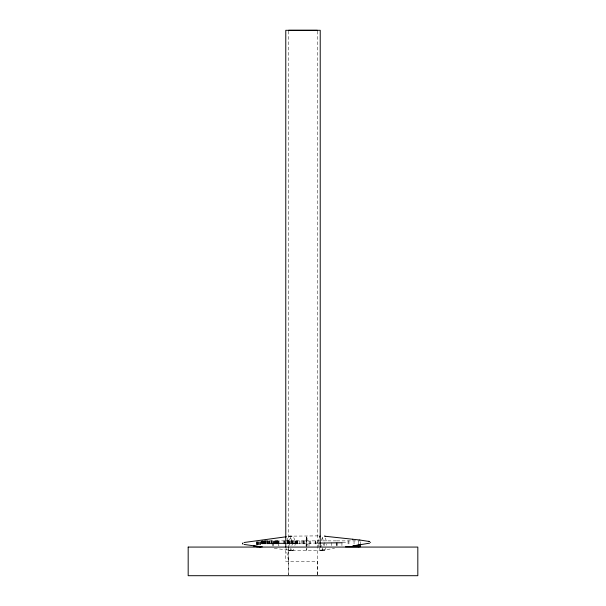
<?xml version="1.0" encoding="UTF-8"?>
<svg xmlns="http://www.w3.org/2000/svg" width="606" height="606" viewBox="0 0 606 606"><rect width="100%" height="100%" fill="white"/><g stroke="black" fill="none" stroke-linecap="round" stroke-linejoin="round"><path stroke-width="0.45" stroke-dasharray="3.03 2.27" d="M288.645 574.753L288.645 30.3M306.091 546.044C305.432 543.302 307.893 543.771 307.151 546.271M306.416 539.431L306.575 542.173L306.628 535.992L306.969 545.461M317.355 574.753L317.355 30.3M306.356 546.741L306.378 537.219L306.447 538.219M306.841 549.104L306.591 550.331L306.553 548.036M289.918 545.574C288.706 542.756 289.623 536.613 292.524 536.098M294.842 545.536C296.485 542.575 294.266 537.976 292.6 536.098M306.924 537.628C306.507 539.348 307.121 544.642 307.083 539.901C307.295 534.295 304.288 541.817 306.962 542.165M306.295 548.438L307.075 548.43M286.971 541.044L288.373 536.174L318.4 535.878M326.248 545.279L326.543 544.203M325.528 547.862L324.899 550.112L324.005 550.172L288.501 550.498L287.767 548.225M323.839 543.552L323.339 545.309M322.286 548.968L321.93 550.18L321.18 550.218M318.794 539.491L317.642 543.097L318.854 546.68M293.66 549.195L293.243 550.407L292.16 550.437M291.895 545.582L292.653 543.256L290.107 536.196L289.532 536.151L291.395 536.113L288.145 536.522M291.016 548.165L290.236 550.43M321.324 540.741L322.566 537.083M306.197 542.165L306.159 537.651M306.992 544.006L306.871 546.271M321.884 550.195L334.542 548.468M289.024 550.498L292.925 550.415M324.74 550.157L322.104 550.203M292.448 550.43L292.872 550.422M289.342 550.498L290.289 550.475M287.259 543.34L289.176 543.302M295.516 543.226L292.721 543.287L293.38 543.279M319.097 543.067L317.779 543.097M288.691 536.158L292.327 536.098M315.991 543.067L318.68 543.082M342.935 542.741L345.564 542.703M287.062 543.355L320.301 543.021M287.335 543.264L295.569 543.226M286.911 543.309L289.236 543.302M284.638 540.878L279.055 540.878L279.055 545.968M285.57 540.878L308.977 540.878L308.977 545.968M336.247 540.878L309.833 540.878L309.833 545.968M336.739 540.878L360.259 540.878M320.142 550.225L323.627 550.172L323.165 550.172M274.298 548.4L291.456 550.422L291.031 549.203M306.212 544.014L306.371 546.044M320.066 550.195L319.294 547.96M323.104 550.127L322.286 547.885M321.362 545.317L321.824 546.597M322.187 537.121L323.619 541.809M325.445 538.098L326.52 541.734M306.242 540.863L306.545 542.12M285.774 547.006L288.645 561.345M306.341 538.287L306.416 539.204M306.424 538.772L306.378 537.219L306.439 538.386M306.378 537.219L306.431 538.567M306.757 546.036L306.606 544.006L306.485 546.271M360.259 541.726L360.259 544.271M358.305 540.878L358.305 544.271M354.04 540.878L354.04 544.271M348.942 540.878L348.942 545.12M348.071 540.878L348.071 545.12M341.935 542.575L341.935 545.968M337.322 542.575L337.322 545.968M336.739 542.575L336.739 545.968M336.247 542.575L336.247 545.968M331.384 542.575L331.384 545.968M324.536 542.575L324.536 545.968M317.355 574.806L317.355 561.345L285.774 561.345L285.774 548.801M315.749 540.878L315.749 545.968M315.188 540.878L315.188 545.968M310.219 540.878L310.219 545.968M304.114 540.878L304.114 545.968M303.924 540.878L303.924 545.968M303.364 540.878L303.364 545.968M302.432 540.878L302.432 545.968M301.121 540.878L301.121 545.968M299.515 540.878L299.515 545.968M297.69 540.878L297.69 545.968M297.198 540.878L297.266 545.968M296.985 540.878L296.985 545.968M296.629 540.878L296.629 545.968M296.137 540.878L296.137 545.968M295.645 540.878L295.645 545.968M295.493 540.878L295.493 545.968M294.675 540.878L294.675 545.968M293.69 540.878L293.69 545.968M292.849 540.878L292.849 545.968M292.539 540.878L292.539 545.968M292.084 540.878L292.084 545.968M291.35 540.878L291.35 545.968M291.13 540.878L291.13 545.968M290.335 540.878L290.335 545.968M289.494 540.878L289.494 545.968M289.191 540.878L289.191 545.968M288.827 540.878L288.827 545.968M288.645 547.013L288.645 574.806M288.32 540.878L288.32 545.968M287.956 540.878L287.956 545.968M287.736 540.878L287.736 545.968M287.661 540.878L287.562 545.968M284.494 540.878L284.494 545.968M284.062 540.878L284.062 545.968M283.919 540.878L283.919 545.968M278.389 545.968L278.343 540.878L261.64 540.878L261.64 545.12M278.252 540.878L278.252 545.968M278.184 540.878L278.184 545.968M277.927 540.878L277.836 545.968M277.684 540.878L277.684 545.968M277.563 540.878L277.563 545.968M277.139 540.878L277.139 545.968M276.715 540.878L276.715 545.968M276.525 540.878L276.525 545.968M276.162 540.878L276.162 545.968M275.571 540.878L275.571 545.968M275.071 540.878L275.071 545.968M274.942 540.878L274.942 545.968M274.268 540.878L274.238 545.968M273.844 540.878L273.844 545.968M273.601 545.968L273.601 540.878L273.435 545.968M271.874 540.878L271.874 545.968M271.655 540.878L271.655 545.968M271.549 540.878L271.549 545.968M271.2 540.878L271.2 545.968M270.026 540.878L270.102 545.968M269.768 540.878L269.768 545.968M269.519 540.878L269.519 545.968M268.64 540.878L268.64 545.968M268.185 540.878L268.185 545.968M267.761 540.878L267.761 545.968M267.572 540.878L267.572 545.968M267.193 540.878L267.193 545.968M266.451 540.878L266.451 545.968M265.928 540.878L265.928 545.968M265.776 540.878L265.776 545.968M265.405 540.878L265.405 545.968M264.807 540.878L264.807 545.968M264.375 540.878L264.375 545.968M264.201 540.878L264.292 545.968M263.496 540.878L263.496 545.968M263.269 540.878L263.269 545.968M262.996 540.878L262.966 545.968M262.716 540.878L262.716 545.12M262.504 540.878L262.504 545.12M262.224 540.878L262.3 545.12M262.11 540.878L262.11 545.12M261.974 540.878L262.034 545.12M261.792 540.878L261.792 545.12M260.739 541.726L260.739 545.12M260.292 541.726L260.292 545.12M259.626 541.726L259.626 545.12M258.997 541.726L258.997 545.12M258.308 541.726L258.308 545.12M257.959 541.726L257.959 545.12M257.368 541.726L257.368 545.12M257.209 541.726L257.209 545.12M256.762 541.726L256.8 545.12M256.618 541.726L256.618 545.12M272.791 545.968L272.798 540.878L272.768 545.968"/><path stroke-width="0.91" d="M242.673 543.847L242.627 543.173M242.65 543.718L242.612 543.218L242.62 543.749M285.774 547.006L285.782 30.3L320.226 30.3L320.226 547.006M370.592 542.506L370.592 542.241M242.658 543.499L242.642 543.567M319.559 537.128L319.96 535.924M369.63 543.15L352.828 545.945L359.805 544.961M243.976 542.514L286.403 536.749M319.491 543.074L342.36 542.741M267.647 543.377L286.199 543.309M256.618 546.817L262.3 546.817M345.443 546.817L360.259 546.817L360.259 544.271M288.645 30.3L317.355 30.3M324.952 536.242L352.775 539.242M352.745 539.242L359.782 540.022M359.767 540.014L369.615 541.552L368.789 541.249M253.444 545.9L260.466 546.756L243.991 544.43M324.763 535.833L324.93 536.348M358.305 545.12L358.305 546.817M188.178 547.074L188.178 575.7L417.822 575.7L417.822 547.074L188.178 547.074"/></g></svg>
